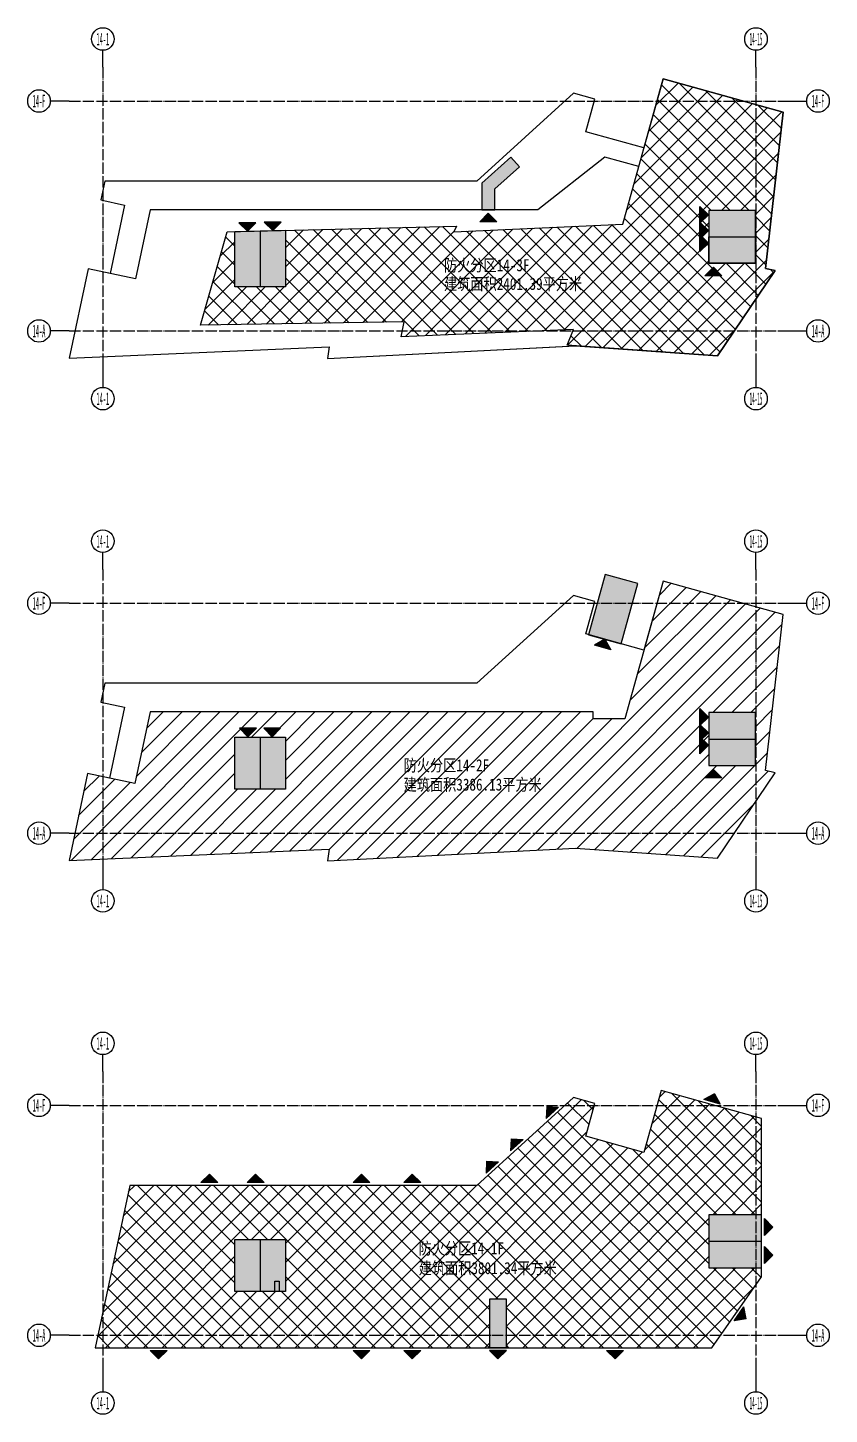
# Model space of a CAD drawing. Extents: x -233336 to 840473, y -28113 to 330904.
# Drawn here: x -233336 to -91090, y -14008 to 232000 of the extents above; entities that cross this region are included whole.
import ezdxf
from ezdxf.enums import TextEntityAlignment as Align

# ---------------------------------------------------------------- set-up
doc = ezdxf.new("R2010")
doc.units = 0
doc.header["$LTSCALE"] = 1000
doc.linetypes.add('X-104 14#平面$0$DOTE', pattern=[2.42, 2, -0.2, 0.02, -0.2])
doc.layers.get('0').update_dxf_attribs({"linetype": 'CONTINUOUS'})
for name, color, linetype in [('EQUIP-箱柜', 80, 'CONTINUOUS'), ('X-104 14#平面$0$01-标注_标高', 8, 'CONTINUOUS'), ('X-104 14#平面$0$01-标注_轴线坐标', 8, 'CONTINUOUS'), ('X-104 14#平面$0$02-TEXT_标注', 9, 'CONTINUOUS'), ('X-104 14#平面$0$05-填充_天正', 8, 'CONTINUOUS'), ('X-104 14#平面$0$A-C_玻璃幕墙', 8, 'CONTINUOUS'), ('X-104 14#平面$0$A_AXIS-轴线', 8, 'X-104 14#平面$0$DOTE')]:
    doc.layers.add(name, color=color, linetype=linetype)
doc.styles.add('X-104 14#平面$0$_TCH_AXIS', font='STXIHEI.TTF', dxfattribs={"width": 0.75})
doc.styles.add('X-104 14#平面$0$Standard', font='STXIHEI.TTF', dxfattribs={"width": 0.8})

# ---------------------------------------------------------------- blocks, each defined once
blk = doc.blocks.new('X-104 14#平面$0$A$C18484155')
blk.add_lwpolyline([(5526, 3428), (3987, 5137), (-1150, 512), (-1150, -4200), (1150, -4200), (1150, -512)], close=True)
blk = doc.blocks.new('X-104 14#平面')
at = {"layer": 'X-104 14#平面$0$01-标注_标高'}
for points in [[(-112550, 198800), (-114050, 197300), (-114050, 200300)], [(-194349.9, 195885), (-192849.9, 197385), (-195849.9, 197385)], [(-189851.3, 195998.4), (-188351.3, 197498.4), (-191351.3, 197498.4)], [(-151600, 199080), (-150100, 197580), (-153100, 197580)], [(-112550, 196000), (-114050, 194500), (-114050, 197500)], [(-112550, 193800), (-114050, 192300), (-114050, 195300)], [(-111650, 189500), (-110150, 188000), (-113150, 188000)], [(-130920.9, 123494.2), (-129877.9, 121647), (-132768.1, 122451.1)], [(-112550, 109700), (-114050, 108200), (-114050, 111200)], [(-112550, 106900), (-114050, 105400), (-114050, 108400)], [(-194250, 106200), (-192750, 107700), (-195750, 107700)], [(-189950, 106200), (-188450, 107700), (-191450, 107700)], [(-112550, 104700), (-114050, 103200), (-114050, 106200)], [(-111650, 100400), (-110150, 98900), (-113150, 98900)], [(-111481.3, 42870.1), (-110438.2, 41022.9), (-113328.5, 41827.1)], [(-141233.6, 40581), (-139114.7, 40478.5), (-141336, 38462.1)], [(-147559, 34839), (-145440.1, 34736.5), (-147661.4, 32720.1)], [(-151895.7, 30902.2), (-149776.9, 30799.8), (-151998.1, 28783.3)], [(-201100, 28600), (-199600, 27100), (-202600, 27100)], [(-192900, 28600), (-191400, 27100), (-194400, 27100)], [(-174100, 28600), (-172600, 27100), (-175600, 27100)], [(-165100, 28600), (-163600, 27100), (-166600, 27100)], [(-101099.8, 19200), (-102599.8, 17700), (-102599.8, 20700)], [(-101099.8, 14250), (-102599.8, 12750), (-102599.8, 15750)], [(-105865.7, 2943.1), (-107954.8, 2574.7), (-106234.1, 5032.2)], [(-210100, -4200), (-211600, -2700), (-208600, -2700)], [(-174100, -4200), (-175600, -2700), (-172600, -2700)], [(-165100, -4200), (-166600, -2700), (-163600, -2700)], [(-149900, -4200), (-148400, -2700), (-151400, -2700)], [(-129100, -4200), (-130600, -2700), (-127600, -2700)]]:
    blk.add_hatch(color=256, dxfattribs=at).paths.add_polyline_path(points)
at = {"layer": 'X-104 14#平面$0$05-填充_天正'}
h = blk.add_hatch(dxfattribs=at)
h.set_pattern_fill('ANSI37', color=256, scale=1500)
h.set_pattern_definition([(45, (0, 0), (-1683.798, 1683.798), []), (135, (0, 0), (-1683.798, -1683.798), [])])
h.paths.add_polyline_path([(-100702.7, 188914.5), (-102437.1, 189300.5), (-99258.2, 216994.6), (-120573.1, 222925), (-127734.4, 197155.1), (-157692.5, 195791.2), (-157261.7, 196820), (-187600, 196055.2), (-187600, 186000), (-196600, 186000), (-196600, 195828.3), (-197934.6, 195794.6), (-202690.7, 179208.2), (-166509, 179839.8), (-167073.4, 177184.7), (-136500.2, 178465.9), (-137582.4, 175653.6), (-110937.7, 173767.9)])
h.paths.add_polyline_path([(-112450, 190200), (-112450, 199600), (-104200, 199600), (-104200, 190200)], flags=16)
for points in [[(-146074.4, 207327.8), (-147613.4, 209037.1), (-152750, 204412), (-152750, 199700), (-150450, 199700), (-150450, 203388)], [(-112450, 199600), (-112450, 190200), (-104200, 190200), (-104200, 199600)], [(-187600, 186000), (-196600, 186000), (-196600, 195828.3), (-187600, 196055.2)], [(-128030.7, 122690), (-125055.4, 133383.8), (-130835.8, 134992.1), (-133807.3, 124297.2)], [(-112450, 110500), (-112450, 101100), (-104200, 101100), (-104200, 110500)], [(-187600, 96900), (-196600, 96900), (-196600, 106100), (-187600, 106100)], [(-112450, 21400), (-112450, 12000), (-103099.8, 12000), (-103099.8, 21400)], [(-187600, 7800), (-196600, 7800), (-196600, 17000), (-187600, 17000)], [(-151350, 6450), (-148450, 6450), (-148450, -2200), (-151350, -2200)]]:
    blk.add_hatch(color=256, dxfattribs=at).paths.add_polyline_path(points)
h = blk.add_hatch(dxfattribs=at)
h.set_pattern_fill('ANSI31', color=256, scale=1500)
h.set_pattern_definition([(45, (0, 0), (-1683.798, 1683.798), [])])
h.paths.add_polyline_path([(-136154.4, 86452.5), (-110937.7, 84667.9), (-100702.7, 99814.5), (-102437.1, 100200.5), (-99258.2, 127894.6), (-120573.1, 133825), (-123984.4, 121564.2), (-127368.8, 109400), (-133012.8, 109400), (-133012.8, 110600), (-211607.8, 110600), (-214311.3, 97881.2), (-222733.6, 99671.4), (-226009.8, 84258.3), (-179821.9, 86274.9), (-180154.9, 84183.6)])
h.paths.add_polyline_path([(-112450, 101100), (-112450, 110500), (-104200, 110500), (-104200, 101100)], flags=16)
h.paths.add_polyline_path([(-187600, 96900), (-196600, 96900), (-196600, 106100), (-187600, 106100)], flags=16)
h = blk.add_hatch(dxfattribs=at)
h.set_pattern_fill('ANSI37', color=256, scale=1500)
h.set_pattern_definition([(45, (-286499.4, -28736.6), (-1683.798, 1683.798), []), (135, (-286499.4, -28736.6), (-1683.798, -1683.798), [])])
h.paths.add_polyline_path([(-153659.4, 26600), (-215237.5, 26600), (-221359, -2200), (-151350, -2200), (-151350, 6450), (-148450, 6450), (-148450, -2200), (-111908.3, -2200), (-103099.8, 10380.5), (-103099.8, 12000), (-112450, 12000), (-112450, 21400), (-103099.8, 21400), (-103099.8, 38462.2), (-120934.9, 43424.4), (-123984.4, 32464.2), (-134292.8, 35332.3), (-132682.9, 41118.6), (-136496.8, 42179.7)])
h.paths.add_polyline_path([(-187600, 17000), (-187600, 7800), (-196600, 7800), (-196600, 17000)], flags=16)
at = {"layer": 'X-104 14#平面$0$01-标注_标高'}
for p, q in [((-112550, 198800), (-114050, 200300)), ((-114050, 197300), (-114050, 200300)), ((-194349.9, 195885), (-195849.9, 197385)), ((-192849.9, 197385), (-195849.9, 197385)), ((-194349.9, 195885), (-192849.9, 197385)), ((-189851.3, 195998.4), (-191351.3, 197498.4)), ((-188351.3, 197498.4), (-191351.3, 197498.4)), ((-189851.3, 195998.4), (-188351.3, 197498.4)), ((-151600, 199080), (-153100, 197580)), ((-150100, 197580), (-153100, 197580)), ((-151600, 199080), (-150100, 197580)), ((-112550, 198800), (-114050, 197300)), ((-112550, 196000), (-114050, 197500)), ((-114050, 194500), (-114050, 197500)), ((-112550, 196000), (-114050, 194500)), ((-112550, 193800), (-114050, 195300)), ((-114050, 192300), (-114050, 195300)), ((-112550, 193800), (-114050, 192300)), ((-111650, 189500), (-113150, 188000)), ((-111650, 189500), (-110150, 188000)), ((-110150, 188000), (-113150, 188000)), ((-130920.9, 123494.2), (-132768.1, 122451.1)), ((-130920.9, 123494.2), (-129877.9, 121647)), ((-129877.9, 121647), (-132768.1, 122451.1)), ((-112550, 109700), (-114050, 111200)), ((-114050, 108200), (-114050, 111200)), ((-112550, 109700), (-114050, 108200)), ((-112550, 106900), (-114050, 108400)), ((-114050, 105400), (-114050, 108400)), ((-194250, 106200), (-195750, 107700)), ((-192750, 107700), (-195750, 107700)), ((-194250, 106200), (-192750, 107700)), ((-189950, 106200), (-191450, 107700)), ((-188450, 107700), (-191450, 107700)), ((-189950, 106200), (-188450, 107700)), ((-112550, 106900), (-114050, 105400)), ((-112550, 104700), (-114050, 106200)), ((-114050, 103200), (-114050, 106200)), ((-112550, 104700), (-114050, 103200)), ((-111650, 100400), (-113150, 98900)), ((-110150, 98900), (-113150, 98900)), ((-111650, 100400), (-110150, 98900)), ((-111481.3, 42870.1), (-113328.5, 41827.1)), ((-110438.2, 41022.9), (-113328.5, 41827.1)), ((-111481.3, 42870.1), (-110438.2, 41022.9)), ((-141233.6, 40581), (-141336, 38462.1)), ((-139114.7, 40478.5), (-141336, 38462.1)), ((-141233.6, 40581), (-139114.7, 40478.5)), ((-147559, 34839), (-147661.4, 32720.1)), ((-145440.1, 34736.5), (-147661.4, 32720.1)), ((-147559, 34839), (-145440.1, 34736.5)), ((-151895.7, 30902.2), (-151998.1, 28783.3)), ((-149776.9, 30799.8), (-151998.1, 28783.3)), ((-151895.7, 30902.2), (-149776.9, 30799.8)), ((-201100, 28600), (-202600, 27100)), ((-199600, 27100), (-202600, 27100)), ((-201100, 28600), (-199600, 27100)), ((-192900, 28600), (-194400, 27100)), ((-191400, 27100), (-194400, 27100)), ((-192900, 28600), (-191400, 27100)), ((-174100, 28600), (-175600, 27100)), ((-172600, 27100), (-175600, 27100)), ((-174100, 28600), (-172600, 27100)), ((-165100, 28600), (-166600, 27100)), ((-163600, 27100), (-166600, 27100)), ((-165100, 28600), (-163600, 27100)), ((-101099.8, 19200), (-102599.8, 20700)), ((-102599.8, 17700), (-102599.8, 20700)), ((-101099.8, 19200), (-102599.8, 17700)), ((-101099.8, 14250), (-102599.8, 15750)), ((-102599.8, 12750), (-102599.8, 15750)), ((-101099.8, 14250), (-102599.8, 12750)), ((-107954.8, 2574.7), (-106234.1, 5032.2)), ((-105865.7, 2943.1), (-106234.1, 5032.2)), ((-105865.7, 2943.1), (-107954.8, 2574.7)), ((-210100, -4200), (-211600, -2700)), ((-211600, -2700), (-208600, -2700)), ((-210100, -4200), (-208600, -2700)), ((-174100, -4200), (-175600, -2700)), ((-175600, -2700), (-172600, -2700)), ((-174100, -4200), (-172600, -2700)), ((-165100, -4200), (-166600, -2700)), ((-166600, -2700), (-163600, -2700)), ((-165100, -4200), (-163600, -2700)), ((-149900, -4200), (-151400, -2700)), ((-148400, -2700), (-151400, -2700)), ((-149900, -4200), (-148400, -2700)), ((-129100, -4200), (-130600, -2700)), ((-130600, -2700), (-127600, -2700)), ((-129100, -4200), (-127600, -2700))]:
    blk.add_line(p, q, dxfattribs=at)
at = {"layer": 'X-104 14#平面$0$01-标注_轴线坐标'}
for p, q in [((-220000, 225000), (-220000, 228000)), ((-104100, 225000), (-104100, 228000)), ((-226000, 219000), (-229336.1, 219000)), ((-99740.1, 219000), (-95090.4, 219000)), ((-226000, 178200), (-229336.1, 178200)), ((-99740.1, 178200), (-95090.4, 178200)), ((-220000, 172200), (-220000, 168191.9)), ((-104100, 172200), (-104100, 168191.9)), ((-220000, 135900), (-220000, 138900)), ((-104100, 135900), (-104100, 138900)), ((-226000, 129900), (-229336.1, 129900)), ((-99740.1, 129900), (-95090.4, 129900)), ((-226000, 89100), (-229336.1, 89100)), ((-99740.1, 89100), (-95090.4, 89100)), ((-220000, 83100), (-220000, 79091.9)), ((-104100, 83100), (-104100, 79091.9)), ((-220000, 46800), (-220000, 49800)), ((-104100, 46800), (-104100, 49800)), ((-226000, 40800), (-229336.1, 40800)), ((-99740.1, 40800), (-95090.4, 40800)), ((-226000, 0), (-229336.1, 0)), ((-99740.1, 0), (-95090.4, 0)), ((-220000, -6000), (-220000, -10008.1)), ((-104100, -6000), (-104100, -10008.1))]:
    blk.add_line(p, q, dxfattribs=at)
for centre in [(-220000, 230000), (-104100, 230000), (-231336.1, 219000), (-93090.4, 219000), (-231336.1, 178200), (-93090.4, 178200), (-220000, 166191.9), (-104100, 166191.9), (-220000, 140900), (-104100, 140900), (-231336.1, 129900), (-93090.4, 129900), (-231336.1, 89100), (-93090.4, 89100), (-220000, 77091.9), (-104100, 77091.9), (-220000, 51800), (-104100, 51800), (-231336.1, 40800), (-93090.4, 40800), (-231336.1, 0), (-93090.4, 0), (-220000, -12008.1), (-104100, -12008.1)]:
    blk.add_circle(centre, 2000, dxfattribs=at)
at = {"layer": 'X-104 14#平面$0$A-C_玻璃幕墙'}
for p, q in [((-192100, 195941.7), (-192100, 186000)), ((-192100, 106100), (-192100, 96900)), ((-112450, 105800), (-104200, 105800)), ((-112450, 105800), (-104200, 105800)), ((-192100, 17000), (-192100, 7800)), ((-112450, 16700), (-103099.8, 16700))]:
    blk.add_line(p, q, dxfattribs=at)
for points in [[(-123984.4, 210664.2), (-134292.8, 213532.3), (-132682.9, 219318.6), (-136496.8, 220379.7), (-153659.4, 204800), (-219633.3, 204800), (-220347.3, 201441.2), (-216140.8, 200547.1), (-218718.9, 188418), (-222631.9, 189249.8), (-226009.8, 173358.3), (-179821.9, 175374.9), (-180154.9, 173283.6), (-136154.4, 175552.5), (-110937.7, 173767.9), (-100702.7, 188914.5), (-102437.1, 189300.5), (-99258.2, 216994.6), (-120573.1, 222925)], [(-112450, 199600), (-112450, 190200), (-104200, 190200), (-104200, 199600)], [(-112450, 194900), (-104200, 194900), (-104200, 199600), (-112450, 199600)], [(-187600, 186000), (-196600, 186000), (-196600, 195828.3), (-187600, 196055.2)], [(-112450, 194900), (-104200, 194900), (-104200, 190200), (-112450, 190200)], [(-110937.7, 84667.9), (-100702.7, 99814.5), (-102437.1, 100200.5), (-99258.2, 127894.6), (-120573.1, 133825), (-127368.8, 109400), (-133012.8, 109400), (-133012.8, 110600), (-211607.8, 110600), (-214311.3, 97881.2), (-222733.6, 99671.4), (-226009.8, 84258.3), (-179821.9, 86274.9), (-180154.9, 84183.6), (-136154.4, 86452.5)], [(-123984.4, 121564.2), (-134292.8, 124432.3), (-132682.9, 130218.6), (-136496.8, 131279.7), (-153659.4, 115700), (-219633.3, 115700), (-220347.3, 112341.2), (-216140.8, 111447.1), (-218820.6, 98839.6), (-222733.6, 99671.4), (-226009.8, 84258.3), (-179821.9, 86274.9), (-180154.9, 84183.6), (-136154.4, 86452.5), (-110937.7, 84667.9), (-100702.7, 99814.5), (-102437.1, 100200.5), (-99258.2, 127894.6), (-120573.1, 133825)], [(-128030.7, 122690), (-125055.4, 133383.8), (-130835.8, 134992.1), (-133807.3, 124297.2)], [(-112450, 110500), (-112450, 101100), (-104200, 101100), (-104200, 110500)], [(-187600, 96900), (-196600, 96900), (-196600, 106100), (-187600, 106100)], [(-221359, -2200), (-111908.3, -2200), (-103099.8, 10380.5), (-103099.8, 38462.2), (-120934.9, 43424.4), (-123984.4, 32464.2), (-134292.8, 35332.3), (-132682.9, 41118.6), (-136496.8, 42179.7), (-153659.4, 26600), (-215237.5, 26600)], [(-112450, 21400), (-112450, 12000), (-103099.8, 12000), (-103099.8, 21400)], [(-187600, 7800), (-196600, 7800), (-196600, 17000), (-187600, 17000)], [(-151350, 6450), (-148450, 6450), (-148450, -2200), (-151350, -2200)]]:
    blk.add_lwpolyline(points, close=True, dxfattribs=at)
for points in [[(-137582.4, 175653.6), (-136500.2, 178465.9), (-167073.4, 177184.7), (-166509, 179839.8), (-202690.7, 179208.2), (-197934.6, 195794.6), (-157261.7, 196820), (-157692.5, 195791.2), (-127734.4, 197155.1), (-120573.1, 222925), (-99258.2, 216994.6), (-102437.1, 189300.5), (-100702.7, 188914.5), (-110937.7, 173767.9), (-137582.4, 175653.6)], [(-124895.8, 207369.7), (-130903.5, 209041.2), (-142834, 199700), (-211607.8, 199700), (-214209.6, 187459.6), (-222631.9, 189249.8), (-226009.8, 173358.3), (-179821.9, 175374.9), (-180154.9, 173283.6), (-136171.7, 175553.8)]]:
    blk.add_lwpolyline(points, dxfattribs=at)
at = {"layer": 'X-104 14#平面$0$A_AXIS-轴线'}
for p, q in [((-220000, 225000), (-220000, 172200)), ((-104100, 225000), (-104100, 172200)), ((-226000, 219000), (-99740.1, 219000)), ((-226000, 178200), (-99740.1, 178200)), ((-220000, 135900), (-220000, 83100)), ((-104100, 135900), (-104100, 83100)), ((-226000, 129900), (-99740.1, 129900)), ((-226000, 89100), (-99740.1, 89100)), ((-220000, 46800), (-220000, -6000)), ((-104100, 46800), (-104100, -6000)), ((-226000, 40800), (-99740.1, 40800)), ((-226000, 0), (-99740.1, 0))]:
    blk.add_line(p, q, dxfattribs=at)
at = {"layer": 'X-104 14#平面$0$A-C_玻璃幕墙'}
blk.add_blockref('X-104 14#平面$0$A$C18484155', (-151600, 203900), dxfattribs=at)
at = {"layer": 'X-104 14#平面$0$01-标注_轴线坐标', "color": 7, "style": 'X-104 14#平面$0$_TCH_AXIS'}
for s, width, p, p2 in [('14-1', 0.499498, (-221131.4, 228868.6), (-218868.6, 228868.6)), ('14-15', 0.390895, (-105231.4, 228868.6), (-102968.6, 228868.6)), ('14-F', 0.517403, (-232467.5, 217868.6), (-230204.7, 217868.6)), ('14-F', 0.517403, (-94221.8, 217868.6), (-91959, 217868.6)), ('14-A', 0.456881, (-232467.5, 177068.6), (-230204.7, 177068.6)), ('14-A', 0.456881, (-94221.8, 177068.6), (-91959, 177068.6)), ('14-1', 0.499498, (-221131.4, 165060.6), (-218868.6, 165060.6)), ('14-15', 0.390895, (-105231.4, 165060.6), (-102968.6, 165060.6)), ('14-1', 0.499498, (-221131.4, 139768.6), (-218868.6, 139768.6)), ('14-15', 0.390895, (-105231.4, 139768.6), (-102968.6, 139768.6)), ('14-F', 0.517403, (-232467.5, 128768.6), (-230204.7, 128768.6)), ('14-F', 0.517403, (-94221.8, 128768.6), (-91959, 128768.6)), ('14-A', 0.456881, (-232467.5, 87968.6), (-230204.7, 87968.6)), ('14-A', 0.456881, (-94221.8, 87968.6), (-91959, 87968.6)), ('14-1', 0.499498, (-221131.4, 75960.6), (-218868.6, 75960.6)), ('14-15', 0.390895, (-105231.4, 75960.6), (-102968.6, 75960.6)), ('14-1', 0.499498, (-221131.4, 50668.6), (-218868.6, 50668.6)), ('14-15', 0.390895, (-105231.4, 50668.6), (-102968.6, 50668.6)), ('14-F', 0.517403, (-232467.5, 39668.6), (-230204.7, 39668.6)), ('14-F', 0.517403, (-94221.8, 39668.6), (-91959, 39668.6)), ('14-A', 0.456881, (-232467.5, -1131.4), (-230204.7, -1131.4)), ('14-A', 0.456881, (-94221.8, -1131.4), (-91959, -1131.4)), ('14-1', 0.499498, (-221131.4, -13139.4), (-218868.6, -13139.4)), ('14-15', 0.390895, (-105231.4, -13139.4), (-102968.6, -13139.4))]:
    blk.add_text(s, height=2262.74, dxfattribs=dict(at, width=width)).set_placement(p, p2, align=Align.FIT)
at = {"layer": 'X-104 14#平面$0$02-TEXT_标注', "style": 'X-104 14#平面$0$Standard', "width": 0.8}
for s, height, p in [('防火分区14-3F', 2140.69, (-159454.2, 188795.8)), ('建筑面积2401.39平方米', 2140.693, (-159454.2, 185485.3)), ('防火分区14-2F', 2140.69, (-166625, 100069.4)), ('建筑面积3386.13平方米', 2140.693, (-166625, 96647.4)), ('防火分区14-1F', 2140.69, (-163983.1, 14365.3)), ('建筑面积3801.34平方米', 2140.693, (-163945.5, 10855.7))]:
    blk.add_text(s, height=height, dxfattribs=at).set_placement(p)

msp = doc.modelspace()

# ---------------------------------------------------------------- linework, layer by layer
at = {"layer": 'EQUIP-箱柜'}
msp.add_lwpolyline([(-189500, 9600), (-188700, 9600), (-188700, 7800), (-189500, 7800)], close=True, dxfattribs=at)

# ---------------------------------------------------------------- block references
msp.add_blockref('X-104 14#平面', (0, 0))

doc.saveas('drawing.dxf')
